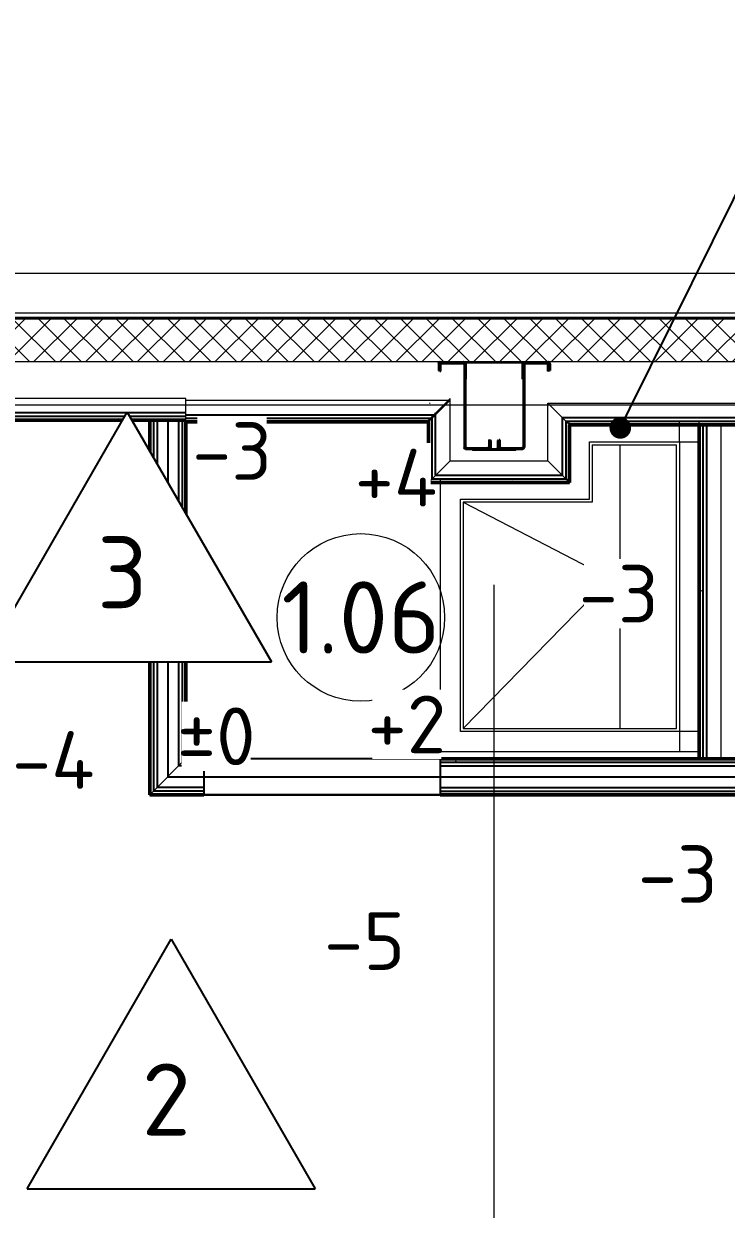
# Model space of a CAD drawing. Header units: metres. Extents: x -7665 to -5405, y -4871 to -3608.
# Drawn here: x -5512.019 to -5509.581, y -4856.671 to -4852.559 of the extents above; entities that cross this region are included whole.
import ezdxf
from ezdxf import colors
from ezdxf.entities.mleader import LeaderData, LeaderLine
from ezdxf.enums import TextEntityAlignment as Align
from ezdxf.math import Vec2, Vec3

# ---------------------------------------------------------------- set-up
doc = ezdxf.new("R2010")
doc.units = ezdxf.units.M
doc.linetypes.add('_ШТР__3__1_5_', pattern=[4.5, 3, -1.5])
doc.linetypes.add('Xref_level ST-8$0$DASHDOT', pattern=[25.4, 12.7, -6.35, 0, -6.35])
for name, color, linetype in [('01', 123, 'Continuous'), ('A-Wall', 113, 'Continuous'), ('Part', 7, 'Continuous'), ('высотные отклонения', 7, 'Continuous'), ('Лестницы', 7, 'Continuous'), ('Стены ГКЛ (графика)', 7, 'Continuous')]:
    doc.layers.add(name, color=color, linetype=linetype)
for name, color, linetype, lineweight in [('_4-3_ маркировка на кладочных планах АР', 7, 'Continuous', 0), ('S-WALL-PATT', 7, 'Continuous', 0), ('Выноски', 7, 'Continuous', 15), ('Обобщенные модели', 7, 'Continuous', 18), ('ОСИ', 250, 'Xref_level ST-8$0$DASHDOT', 5), ('Цоколь', 252, 'Continuous', 18)]:
    doc.layers.add(name, color=color, linetype=linetype, lineweight=lineweight)
doc.layers.add('_5-1_Площадь помещений', color=2, linetype='Continuous', lineweight=30, plot=False)
doc.layers.add('ГКЛ (контур)', color=255, linetype='Continuous', plot=False)
doc.layers.add('ГКЛ Откосы (контур)', color=7, linetype='Continuous', plot=False)
doc.layers.add('Сантехнические приборы', color=7, linetype='Continuous', lineweight=18, true_color=0x0080c0)
doc.styles.add('PDF ISOCPEUR Italic', font='isocpeui.ttf')
doc.styles.add('Норм 2.5', font='isocpeur.ttf', dxfattribs={"height": 2.5})
pattern_1 = [(0, (12, 6), (3, 300), [3, -300]), (10, (108, 12), (-49.14003004104248, 295.9632704366632), [2.999999999999999, -299.9999999999998]), (20, (54, 78), (-99.78696513534288, 282.9338466657496), [3, -300]), (29.99999999999999, (120, 126), (-147.4019237886467, 261.3076211353316), [3, -300]), (40, (42.00000000000001, 144), (-190.5381495766049, 231.741695764753), [2.999999999999999, -299.9999999999998]), (49.99999999999999, (66, 216), (-227.8849701066338, 195.1344162353187), [3, -300]), (59.99999999999999, (24, 270), (-258.3076211353316, 152.5980762113534), [3, -300]), (70, (120, 264), (-280.8817258057955, 105.4251208600584), [2.999999999999999, -299.9999999999998]), (80, (192, 276), (-294.9213813706616, 55.04887655911575), [2.999999999999999, -299.9999999999998]), (90, (228, 204), (-300, 3.000000000000018), [3, -300]), (99.99999999999997, (288, 198), (-295.9632704366632, -49.14003004104247), [3, -299.9999999999999]), (110, (288, 90), (-282.9338466657496, -99.78696513534288), [3, -300]), (120, (234, 54), (-261.3076211353316, -147.4019237886466), [2.999999999999999, -299.9999999999998]), (130, (150, 72), (-231.741695764753, -190.5381495766049), [3, -300]), (140, (204, 126), (-195.1344162353188, -227.8849701066338), [3, -300]), (150, (150, 180), (-152.5980762113533, -258.3076211353316), [3, -300]), (160.0000000000001, (276, 12), (-105.4251208600585, -280.8817258057954), [3, -300])]

# ---------------------------------------------------------------- blocks, each defined once
blk = doc.blocks.new('*U74')
at = {"layer": 'A-Wall', "linetype": 'Continuous', "lineweight": 18}
h = blk.add_hatch(dxfattribs=at)
h.set_pattern_fill('GENERAL_TEXTURE', color=30, scale=300, style=0, pattern_type=2)
h.set_pattern_definition(pattern_1)
h.paths.add_polyline_path([(12.5, 0), (12.5, -12.5), (530.7155004115775, -12.5), (530.7155004115775, 0)], flags=0)
at = {"layer": 'A-Wall', "color": 30, "linetype": 'Continuous', "lineweight": 50}
blk.add_line((0.8847013400118158, -1.347017690507073), (1765.061103408709, -1.347017690507073), dxfattribs=at)
at = {"layer": 'A-Wall', "color": 11, "linetype": 'Continuous', "lineweight": 25}
for p, q in [((0.8847013400118158, -13.84701769050707), (1777.561103408709, -13.84701769050707)), ((0.8847013400118158, -26.34701769050707), (1790.061103408709, -26.34701769050707))]:
    blk.add_line(p, q, dxfattribs=at)
at = {"layer": 'A-Wall', "color": 8, "linetype": 'Continuous', "lineweight": 0}
blk.add_line((0.8847013400118158, -76.34701769050706), (1840.061103408709, -76.34701769050707), dxfattribs=at)
for points in [[(0.8847013400118158, -1.347017690507073), (0.8847013400118158, -76.34701769050706)], [(1840.061103408709, -76.34701769050707), (1765.061103408709, -1.347017690507073)]]:
    blk.add_lwpolyline(points, dxfattribs=at)
blk = doc.blocks.new('Колонна К2')
at = {"layer": 'Part'}
for p, q in [((-105, 146), (-104.9338393723592, 146.9250464488287)), ((-105, -141), (-105, 146)), ((-102.4529647831805, 146.5683505327906), (-102.5, 145.9107122735586)), ((-102.5, -141.0892877264414), (-102.5, 145.9107122735586)), ((-102.5, 143.5892877264414), (-102.440160356462, 144.4259552691365)), ((-102.5, -143.4107122735586), (-102.5, 143.5892877264414)), ((-99.95928576774895, 144.0692593530985), (-100, 143.5)), ((-100, -143.5), (-100, 143.5)), ((-100, -140.0001452717697), (-100, 139.9998547282303)), ((-99.42504644859582, 152.4338393722428), (-98.5, 152.5)), ((-98.41071227332577, 150), (-99.06835053255782, 149.9529647834133)), ((-98.5, 152.5), (-17.5, 152.5)), ((-98.41071227332577, 150), (-17.58928772620857, 150)), ((-96.92595526902005, 149.9401603563456), (-96.08928772620857, 150)), ((-96, 147.5), (-96.56925935298204, 147.4592857675161)), ((-96.08928772620857, 150), (-22.91071227332577, 150)), ((-96, 147.5), (-23, 147.5)), ((-22.43074064701796, 147.4592857675161), (-23, 147.5)), ((-22.91071227332577, 150), (-22.07404473097995, 149.9401603563456)), ((-19, 143.5), (-19.04071423225105, 144.0692593530985)), ((-19, 120), (-19, 143.5)), ((-16.93164946697652, 149.9529647834133), (-17.58928772620857, 150)), ((-17.5, 152.5), (-16.57495355140418, 152.4338393722428)), ((-16.559839643538, 144.4259552691365), (-16.5, 143.5892877264414)), ((-16.5, 120), (-16.5, 143.5892877264414)), ((-13.5, 145.9107122735586), (-13.54703521635383, 146.5683505327906)), ((-13.5, 122.5), (-13.5, 145.9107122735586)), ((-11.06616062764078, 146.9250464488287), (-11, 146)), ((-11, 146), (-11, 122.5)), ((11, 146), (11.06616062764078, 146.9250464488287)), ((11, 122.5), (11, 146)), ((13.54703521681949, 146.5683505327906), (13.5, 145.9107122735586)), ((13.5, 145.9107122735586), (13.5, 122.5)), ((16.5, 143.5892877264414), (16.559839643538, 144.4259552691365)), ((16.5, 120), (16.5, 143.5892877264414)), ((16.57495355140418, 152.4338393722428), (17.5, 152.5)), ((17.58928772667423, 150), (16.93164946744218, 149.9529647834133)), ((17.5, 152.5), (98.5, 152.5)), ((17.58928772667423, 150), (98.41071227379143, 150)), ((19.04071423271671, 144.0692593530985), (19, 143.5)), ((19, 120), (19, 143.5)), ((22.07404473097995, 149.9401603563456), (22.91071227379143, 150)), ((23, 147.5), (22.43074064701796, 147.4592857675161)), ((22.91071227379143, 150), (96.08928772667423, 150)), ((23, 147.5), (96, 147.5)), ((96.56925935298204, 147.4592857675161), (96, 147.5)), ((96.08928772667423, 150), (96.92595526902005, 149.9401603563456)), ((99.06835053302348, 149.9529647834133), (98.41071227379143, 150)), ((98.5, 152.5), (99.42504644859582, 152.4338393722428)), ((100, 143.5), (99.95928576774895, 144.0692593530985)), ((100, -143.5), (100, 143.5)), ((100, -140.0001452717697), (100, 139.9998547282303)), ((102.440160356462, 144.4259552691365), (102.5, 143.5892877264414)), ((102.5, 145.9107122735586), (102.4529647836462, 146.5683505327906)), ((102.5, -141.0892877264414), (102.5, 145.9107122735586)), ((102.5, -143.4107122735586), (102.5, 143.5892877264414)), ((104.9338393723592, 146.9250464488287), (105, 146)), ((105, -141), (105, 146)), ((-19, 120), (-16.5, 120)), ((-11, 122.5), (-13.5, 122.5)), ((13.5, 122.5), (11, 122.5)), ((19, 120), (16.5, 120)), ((-194, -143.5), (-194, -120)), ((-194, -120), (-191.5, -120)), ((-191.5, -120), (-191.5, -143.4107122735586)), ((-188.5, -117.5), (-186, -117.5)), ((-188.5, -141.0892877264414), (-188.5, -117.5)), ((-186, -117.5), (-186, -141)), ((-100, -143.5), (-100, -89.93383938604177)), ((-100, -89.93383938604177), (-97.5, -89.93383938604177)), ((-97.5, -89.93383938604177), (-97.47648239159025, -143.7395314031746)), ((97.5, -89.93383938604177), (97.47648239159025, -143.7395314031746)), ((100, -89.93383938604177), (97.5, -89.93383938604177)), ((100.0330803138204, -143.9625232244143), (100, -89.93383938604177)), ((188.5, -117.5), (186, -117.5)), ((186, -117.5), (186, -141)), ((188.5, -141.0892877264414), (188.5, -117.5)), ((191.5, -120), (191.5, -120)), ((191.5, -120), (191.5, -120)), ((191.5, -143.4107122735586), (191.5, -120)), ((191.5, -120), (194, -120)), ((194, -143.5), (194, -120)), ((-193.9338393723592, -144.4250464488287), (-194, -143.5)), ((-191.5, -143.4107122735586), (-191.4529647831805, -144.0683505327906)), ((-188.440160356462, -141.9259552691365), (-188.5, -141.0892877264414)), ((-187.5, -150), (-188.4250464485958, -149.9338393722428)), ((-188.0683505325578, -147.4529647834133), (-187.4107122733258, -147.5)), ((-187.5, -150), (-106.5, -150)), ((-187.4107122733258, -147.5), (-106.5892877262086, -147.5)), ((-186, -141), (-185.9592857672833, -141.5692593530985)), ((-182.0892877262086, -147.5), (-182.9259552690201, -147.4401603563456)), ((-182.569259352982, -144.9592857675161), (-182, -145)), ((-182.0892877262086, -147.5), (-108.9107122733258, -147.5)), ((-182, -145), (-109, -145)), ((-109, -145), (-108.430740647018, -144.9592857675161)), ((-108.0740447309799, -147.4401603563456), (-108.9107122733258, -147.5)), ((-106.5892877262086, -147.5), (-105.9316494669765, -147.4529647834133)), ((-105.5749535514042, -149.9338393722428), (-106.5, -150)), ((-105.040714232251, -141.5692593530985), (-105, -141)), ((-102.5, -141.0892877264414), (-102.559839643538, -141.9259552691365)), ((-102.5470352163538, -144.0683505327906), (-102.5, -143.4107122735586)), ((-99.93383937235922, -144.4250464488287), (-100, -143.5)), ((-97.5, -143.4107122735586), (-97.4529647831805, -144.0683505327906)), ((-94.42504644854769, -149.9338393722575), (94.42504644854789, -149.9338393722575)), ((-94.06835053264085, -147.4529647834324), (94.06835053264102, -147.4529647834324)), ((97.5, -143.4107122735586), (97.4529647831805, -144.0683505327906)), ((99.93383937235922, -144.4250464488287), (100, -143.5)), ((100.0661606276408, -144.4250464488287), (100, -143.5)), ((102.559839643538, -141.9259552691365), (102.5, -141.0892877264414)), ((102.5, -143.4107122735586), (102.5470352168195, -144.0683505327906)), ((105, -141), (105.0407142327167, -141.5692593530985)), ((106.5, -150), (105.5749535514042, -149.9338393722428)), ((105.9316494674422, -147.4529647834133), (106.5892877266742, -147.5)), ((106.5, -150), (187.5, -150)), ((106.5892877266742, -147.5), (187.4107122737914, -147.5)), ((108.9107122737914, -147.5), (108.0740447309799, -147.4401603563456)), ((108.430740647018, -144.9592857675161), (109, -145)), ((108.9107122737914, -147.5), (182.0892877266742, -147.5)), ((109, -145), (182, -145)), ((182, -145), (182.569259352982, -144.9592857675161)), ((182.9259552690201, -147.4401603563456), (182.0892877266742, -147.5)), ((185.959285767749, -141.5692593530985), (186, -141)), ((187.4107122737914, -147.5), (188.0683505330235, -147.4529647834133)), ((188.4250464485958, -149.9338393722428), (187.5, -150)), ((188.5, -141.0892877264414), (188.440160356462, -141.9259552691365)), ((191.4529647836462, -144.0683505327906), (191.5, -143.4107122735586)), ((194, -143.5), (193.9338393723592, -144.4250464488287))]:
    blk.add_line(p, q, dxfattribs=at)
blk.add_lwpolyline([(-74.99999999999999, 152.5), (-74.99999999999999, 154.5), (74.99999999999999, 154.5), (74.99999999999999, 152.5), (-74.99999999999999, 152.5)], dxfattribs=at)
for centre, radius, start, end in [((-98.5, 146), 6.499999999995562, 98.18181817978395, 171.8181818202161), ((-98.5, 146), 3.993614015769151, 98.18181817978395, 171.8181818202161), ((-96, 143.5), 6.506385984226687, 98.18181817978395, 171.8181818202161), ((-96, 143.5), 3.999999999991231, 98.18181817978395, 171.8181818202161), ((-23, 143.5), 3.999999999987617, 8.181818179783926, 81.81818182021608), ((-23, 143.5), 6.50638598422186, 8.181818179783926, 81.81818182021608), ((-17.5, 146), 3.993614015776985, 8.181818179783926, 81.81818182021608), ((-17.5, 146), 6.499999999989522, 8.181818179783926, 81.81818182021608), ((17.5, 146), 6.499999999999175, 98.18181817978395, 171.8181818202161), ((17.5, 146), 3.993614015773978, 98.18181817978395, 171.8181818202161), ((23, 143.5), 6.506385984229692, 98.18181817978395, 171.8181818202161), ((23, 143.5), 3.999999999996058, 98.18181817978395, 171.8181818202161), ((96, 143.5), 3.999999999996058, 8.181818179783926, 81.81818182021608), ((96, 143.5), 6.506385984231515, 8.181818179783926, 81.81818182021608), ((98.5, 146), 3.993614015764325, 8.181818179783926, 81.81818182021608), ((98.5, 146), 6.499999999989522, 8.181818179783926, 81.81818182021608), ((-187.5, -143.5), 6.499999999998569, 188.1818181797839, 261.8181818202161), ((-187.5, -143.5), 3.993614015776985, 188.1818181797839, 261.8181818202161), ((-182, -141), 6.506385984230301, 188.1818181797839, 261.8181818202161), ((-182, -141), 3.999999999987617, 188.1818181797839, 261.8181818202161), ((-109, -141), 3.999999999991231, 278.1818181797839, 351.8181818202161), ((-109, -141), 6.506385984226687, 278.1818181797839, 351.8181818202161), ((-106.5, -143.5), 3.993614015769151, 278.1818181797839, 351.8181818202161), ((-106.5, -143.5), 6.499999999999782, 278.1818181797839, 351.8181818202161), ((-93.5, -143.5), 6.499999999998569, 188.181818179784, 261.8181818202164), ((-93.5, -143.5), 3.993614015776985, 188.181818179784, 261.8181818202164), ((93.5, -143.5), 3.993614015776985, 278.1818181797836, 351.8181818202161), ((93.5, -143.5), 6.499999999998569, 278.1818181797836, 351.8181818202161), ((106.5, -143.5), 6.499999999993742, 188.1818181797839, 261.8181818202161), ((106.5, -143.5), 3.993614015764325, 188.1818181797839, 261.8181818202161), ((109, -141), 6.506385984231515, 188.1818181797839, 261.8181818202161), ((109, -141), 3.999999999996058, 188.1818181797839, 261.8181818202161), ((182, -141), 4.000000000000884, 278.1818181797839, 351.8181818202161), ((182, -141), 6.506385984222467, 278.1818181797839, 351.8181818202161), ((187.5, -143.5), 3.993614015778804, 278.1818181797839, 351.8181818202161), ((187.5, -143.5), 6.499999999999782, 278.1818181797839, 351.8181818202161)]:
    blk.add_arc(centre, radius, start, end, dxfattribs=at)
blk = doc.blocks.new('*U40')
at = {"layer": 'S-WALL-PATT', "lineweight": 0, "true_color": 0x636466}
h = blk.add_hatch(dxfattribs=at)
h.set_pattern_fill('ANSI37', color=251, scale=20)
h.set_pattern_definition([(45, (0, 0), (-44.90128060534577, 44.90128060534577), []), (135, (0, 0), (-44.90128060534577, -44.90128060534576), [])])
h.paths.add_polyline_path([(-150, 0), (0, 1.4210854715202e-14), (0, 6349.999999999998), (-150, 6349.999999999998)])
at = {"color": 0}
blk.add_lwpolyline([(-150, 0), (0, 0), (0, 6349.999999999998), (-150, 6349.999999999998)], close=True, dxfattribs=at)
blk = doc.blocks.new('*U23')
at = {"layer": 'A-Wall', "linetype": 'Continuous', "lineweight": 18}
h = blk.add_hatch(dxfattribs=at)
h.set_pattern_fill('GENERAL_TEXTURE', color=30, scale=300, style=0, pattern_type=2)
h.set_pattern_definition(pattern_1)
h.paths.add_polyline_path([(12.5, 0), (12.5, -12.5), (530.7155004115775, -12.5), (530.7155004115775, 0)], flags=0)
at = {"layer": 'A-Wall', "color": 172, "linetype": 'Continuous', "lineweight": 50}
for p, q in [((0, 0), (1174, 4.645657595987854e-14)), ((0, -125), (1299, -125))]:
    blk.add_line(p, q, dxfattribs=at)
at = {"layer": 'A-Wall', "color": 11, "linetype": 'Continuous', "lineweight": 25}
for p, q in [((0, -12.5), (1186.5, -12.49999999999995)), ((0, -25), (1199, -24.99999999999995)), ((0, -100), (1274, -99.99999999999996)), ((0, -112.5), (1286.5, -112.5))]:
    blk.add_line(p, q, dxfattribs=at)
at = {"layer": 'A-Wall', "color": 8, "linetype": 'Continuous', "lineweight": 0}
blk.add_lwpolyline([(1299, -125), (1174, 3.224572124467654e-14)], dxfattribs=at)
blk = doc.blocks.new('*U24')
at = {"layer": 'A-Wall', "linetype": 'Continuous', "lineweight": 18}
h = blk.add_hatch(dxfattribs=at)
h.set_pattern_fill('GENERAL_TEXTURE', color=30, scale=300, style=0, pattern_type=2)
h.set_pattern_definition(pattern_1)
h.paths.add_polyline_path([(12.5, 0), (12.5, -12.5), (530.7155004115775, -12.5), (530.7155004115775, 0)], flags=0)
at = {"layer": 'A-Wall', "color": 172, "linetype": 'Continuous', "lineweight": 50}
for p, q in [((1117.144251429476, 5.772936237449956e-14), (1179.965813719202, 4.676486436722958e-14)), ((1117.144251429476, -124.9999999999999), (1304.965813719202, -125))]:
    blk.add_line(p, q, dxfattribs=at)
at = {"layer": 'A-Wall', "color": 11, "linetype": 'Continuous', "lineweight": 25}
for p, q in [((1117.144251429476, -12.49999999999994), (1192.465813719202, -12.49999999999995)), ((1117.144251429476, -24.99999999999994), (1204.965813719202, -24.99999999999995)), ((1117.144251429476, -99.99999999999994), (1279.965813719202, -99.99999999999996)), ((1117.144251429476, -112.4999999999999), (1292.465813719202, -112.5))]:
    blk.add_line(p, q, dxfattribs=at)
at = {"layer": 'A-Wall', "color": 8, "linetype": 'Continuous', "lineweight": 0}
blk.add_lwpolyline([(1304.965813719202, -125), (1179.965813719202, 3.255400965202758e-14)], dxfattribs=at)
blk = doc.blocks.new('*U25')
at = {"layer": 'A-Wall', "linetype": 'Continuous', "lineweight": 18}
h = blk.add_hatch(dxfattribs=at)
h.set_pattern_fill('GENERAL_TEXTURE', color=30, scale=300, style=0, pattern_type=2)
h.set_pattern_definition(pattern_1)
h.paths.add_polyline_path([(12.5, 0), (12.5, -12.5), (530.7155004115775, -12.5), (530.7155004115775, 0)], flags=0)
at = {"layer": 'A-Wall', "color": 172, "linetype": 'Continuous', "lineweight": 50}
for p, q in [((-6.084907054898876, 0), (2331.923586368561, 0)), ((-6.084907054898876, -125), (2331.923586368561, -125))]:
    blk.add_line(p, q, dxfattribs=at)
at = {"layer": 'A-Wall', "color": 11, "linetype": 'Continuous', "lineweight": 25}
for p, q in [((-6.084907054898876, -12.5), (2331.923586368561, -12.5)), ((-6.084907054898876, -25), (2331.923586368561, -25)), ((-6.084907054898876, -100), (2331.923586368561, -100)), ((-6.084907054898876, -112.5), (2331.923586368561, -112.5))]:
    blk.add_line(p, q, dxfattribs=at)
at = {"layer": 'A-Wall', "color": 8, "linetype": 'Continuous', "lineweight": 0}
blk.add_lwpolyline([(2331.923586368561, 0), (2331.923586368561, -125)], dxfattribs=at)
blk = doc.blocks.new('*U32')
at = {"layer": 'A-Wall', "linetype": 'Continuous', "lineweight": 18}
h = blk.add_hatch(dxfattribs=at)
h.set_pattern_fill('GENERAL_TEXTURE', color=30, scale=300, style=0, pattern_type=2)
h.set_pattern_definition(pattern_1)
h.paths.add_polyline_path([(12.5, 0), (12.5, -12.5), (530.7155004115775, -12.5), (530.7155004115775, 0)], flags=0)
at = {"layer": 'A-Wall', "color": 114, "linetype": 'Continuous', "lineweight": 50}
blk.add_line((0.8847013400118158, -1.347017690507073), (842.7082992713149, -1.347017690507073), dxfattribs=at)
at = {"layer": 'A-Wall', "color": 11, "linetype": 'Continuous', "lineweight": 25}
for p, q in [((0.8847013400118158, -13.84701769050707), (855.2082992713149, -13.84701769050707)), ((0.8847013400118158, -26.34701769050707), (867.7082992713149, -26.34701769050707))]:
    blk.add_line(p, q, dxfattribs=at)
at = {"layer": 'A-Wall', "color": 8, "linetype": 'Continuous', "lineweight": 0}
blk.add_line((0.8847013400118158, -76.34701769050706), (917.7082992713149, -76.34701769050707), dxfattribs=at)
for points in [[(0.8847013400118158, -1.347017690507073), (0.8847013400118158, -76.34701769050706)], [(917.7082992713149, -76.34701769050707), (842.7082992713149, -1.347017690507073)]]:
    blk.add_lwpolyline(points, dxfattribs=at)
blk = doc.blocks.new('*U33')
at = {"layer": 'A-Wall', "linetype": 'Continuous', "lineweight": 18}
h = blk.add_hatch(dxfattribs=at)
h.set_pattern_fill('GENERAL_TEXTURE', color=30, scale=300, style=0, pattern_type=2)
h.set_pattern_definition(pattern_1)
h.paths.add_polyline_path([(12.5, 0), (12.5, -12.5), (530.7155004115775, -12.5), (530.7155004115775, 0)], flags=0)
at = {"layer": 'A-Wall', "color": 114, "linetype": 'Continuous', "lineweight": 50}
blk.add_line((0.8847013400118158, -1.347017690507073), (216.8847013400118, -1.347017690507073), dxfattribs=at)
at = {"layer": 'A-Wall', "color": 11, "linetype": 'Continuous', "lineweight": 25}
for p, q in [((13.38470134001181, -13.84701769050707), (229.3847013400118, -13.84701769050707)), ((25.88470134001181, -26.34701769050707), (241.8847013400118, -26.34701769050707))]:
    blk.add_line(p, q, dxfattribs=at)
at = {"layer": 'A-Wall', "color": 8, "linetype": 'Continuous', "lineweight": 0}
blk.add_line((75.8847013400118, -76.34701769050707), (291.8847013400118, -76.34701769050707), dxfattribs=at)
for points in [[(75.8847013400118, -76.34701769050707), (0.8847013400118158, -1.347017690507073)], [(291.8847013400118, -76.34701769050707), (216.8847013400118, -1.347017690507073)]]:
    blk.add_lwpolyline(points, dxfattribs=at)
blk = doc.blocks.new('*U34')
at = {"layer": 'A-Wall', "linetype": 'Continuous', "lineweight": 18}
h = blk.add_hatch(dxfattribs=at)
h.set_pattern_fill('GENERAL_TEXTURE', color=30, scale=300, style=0, pattern_type=2)
h.set_pattern_definition(pattern_1)
h.paths.add_polyline_path([(12.5, 0), (12.5, -12.5), (530.7155004115775, -12.5), (530.7155004115775, 0)], flags=0)
at = {"layer": 'A-Wall', "color": 114, "linetype": 'Continuous', "lineweight": 50}
blk.add_line((0.8847013400118158, -1.347017690507073), (490.8847013400116, -1.347017690507073), dxfattribs=at)
at = {"layer": 'A-Wall', "color": 11, "linetype": 'Continuous', "lineweight": 25}
for p, q in [((13.38470134001181, -13.84701769050707), (478.3847013400116, -13.84701769050707)), ((25.88470134001181, -26.34701769050707), (465.8847013400116, -26.34701769050707))]:
    blk.add_line(p, q, dxfattribs=at)
at = {"layer": 'A-Wall', "color": 8, "linetype": 'Continuous', "lineweight": 0}
blk.add_line((75.8847013400118, -76.34701769050707), (415.8847013400116, -76.34701769050707), dxfattribs=at)
for points in [[(75.8847013400118, -76.34701769050707), (0.8847013400118158, -1.347017690507073)], [(415.8847013400116, -76.34701769050707), (490.8847013400116, -1.347017690507073)]]:
    blk.add_lwpolyline(points, dxfattribs=at)
blk = doc.blocks.new('*U35')
at = {"layer": 'A-Wall', "linetype": 'Continuous', "lineweight": 18}
h = blk.add_hatch(dxfattribs=at)
h.set_pattern_fill('GENERAL_TEXTURE', color=30, scale=300, style=0, pattern_type=2)
h.set_pattern_definition(pattern_1)
h.paths.add_polyline_path([(12.5, 0), (12.5, -12.5), (530.7155004115775, -12.5), (530.7155004115775, 0)], flags=0)
at = {"layer": 'A-Wall', "color": 114, "linetype": 'Continuous', "lineweight": 50}
blk.add_line((0.8847013400118158, -1.347017690507073), (200.8847014591047, -1.347017690507073), dxfattribs=at)
at = {"layer": 'A-Wall', "color": 11, "linetype": 'Continuous', "lineweight": 25}
for p, q in [((13.38470134001181, -13.84701769050707), (213.3847014591047, -13.84701769050707)), ((25.88470134001181, -26.34701769050707), (225.8847014591047, -26.34701769050707))]:
    blk.add_line(p, q, dxfattribs=at)
at = {"layer": 'A-Wall', "color": 8, "linetype": 'Continuous', "lineweight": 0}
blk.add_line((75.8847013400118, -76.34701769050707), (275.8847014591047, -76.34701769050707), dxfattribs=at)
for points in [[(75.8847013400118, -76.34701769050707), (0.8847013400118158, -1.347017690507073)], [(275.8847014591047, -76.34701769050707), (200.8847014591047, -1.347017690507073)]]:
    blk.add_lwpolyline(points, dxfattribs=at)
blk = doc.blocks.new('*U36')
at = {"layer": 'A-Wall', "linetype": 'Continuous', "lineweight": 18}
h = blk.add_hatch(dxfattribs=at)
h.set_pattern_fill('GENERAL_TEXTURE', color=30, scale=300, style=0, pattern_type=2)
h.set_pattern_definition(pattern_1)
h.paths.add_polyline_path([(12.5, 0), (12.5, -12.5), (530.7155004115775, -12.5), (530.7155004115775, 0)], flags=0)
at = {"layer": 'A-Wall', "color": 11, "linetype": 'Continuous', "lineweight": 25}
for p, q in [((-24.11529865998818, -26.34701769050707), (2399.997220604, -26.34701769050707)), ((-11.61529865998818, -13.84701769050707), (2387.497220604, -13.84701769050707))]:
    blk.add_line(p, q, dxfattribs=at)
at = {"layer": 'A-Wall', "color": 114, "linetype": 'Continuous', "lineweight": 50}
blk.add_line((0.8847013400118158, -1.347017690507073), (2374.997220604, -1.347017690507073), dxfattribs=at)
at = {"layer": 'A-Wall', "color": 8, "linetype": 'Continuous', "lineweight": 0}
blk.add_line((-74.11529865998817, -76.34701769050707), (2449.997220604, -76.34701769050707), dxfattribs=at)
for points in [[(-74.11529865998817, -76.34701769050707), (0.8847013400118158, -1.347017690507073)], [(2449.997220604, -76.34701769050707), (2374.997220604, -1.347017690507073)]]:
    blk.add_lwpolyline(points, dxfattribs=at)
blk = doc.blocks.new('*U39')
at = {"layer": 'A-Wall', "linetype": 'Continuous', "lineweight": 18}
h = blk.add_hatch(dxfattribs=at)
h.set_pattern_fill('GENERAL_TEXTURE', color=30, scale=300, style=0, pattern_type=2)
h.set_pattern_definition(pattern_1)
h.paths.add_polyline_path([(12.5, 0), (12.5, -12.5), (530.7155004115775, -12.5), (530.7155004115775, 0)], flags=0)
at = {"layer": 'A-Wall', "color": 114, "linetype": 'Continuous', "lineweight": 50}
blk.add_line((-54.02678228119521, -1.347017690507073), (1104.100823872275, -1.347017690507073), dxfattribs=at)
at = {"layer": 'A-Wall', "color": 11, "linetype": 'Continuous', "lineweight": 25}
for p, q in [((-54.02678228119521, -13.84701769050707), (1104.100823872275, -13.84701769050707)), ((-54.02678228119521, -26.34701769050707), (1104.100823872275, -26.34701769050707))]:
    blk.add_line(p, q, dxfattribs=at)
at = {"layer": 'A-Wall', "color": 8, "linetype": 'Continuous', "lineweight": 0}
blk.add_line((-54.02678228119521, -76.34701769050707), (1104.100823872275, -76.34701769050707), dxfattribs=at)
for points in [[(-54.02678228119521, -1.347017690507073), (-54.02678228119521, -76.34701769050707)], [(1104.100823872275, -1.347017690507073), (1104.100823872275, -76.34701769050707)]]:
    blk.add_lwpolyline(points, dxfattribs=at)
blk = doc.blocks.new('*U180')
at = {"layer": 'Цоколь'}
for p, q in [((21889.99999999998, -9.094947017729282e-13), (0, 0)), ((21889.99999999998, -9.094947017729282e-13), (0, 0)), ((21889.99999999998, -2.588190451025184), (0, -2.588190451025184)), ((21889.99999999998, -5.485967929891558), (0, -5.485967929892468)), ((21889.99999999998, -19.86834022734274), (-9.094947017729282e-13, -19.86834022734365)), ((21889.99999999998, -158.0707920155728), (-9.094947017729282e-13, -158.0707920155728))]:
    blk.add_line(p, q, dxfattribs=at)
blk = doc.blocks.new('поддон из плитки')
at = {"layer": 'Сантехнические приборы', "color": 7}
for p, q in [((466.2175894281827, 919.3649703855626), (14.95488642342389, 919.3649703854462)), ((397.1472723917104, 849.3649703855626), (397.1472723917104, 919.3649703855626)), ((467.1472723917104, -225.2279827838065), (466.2175894281827, 919.3649703855626)), ((84.95488642342389, 849.3649703854462), (397.1472723917104, 849.3649703855626)), ((84.95488642388955, 650.0112165870378), (84.95488642342389, 849.3649703855626)), ((84.95488642295823, 650.0112165870378), (84.95488642342389, 849.3649703854462)), ((94.95488642342389, 839.3649703854462), (94.95488642342389, 640.0112165871542)), ((94.95488642342389, 839.3649703854462), (387.1472723921761, 839.3649703855626)), ((387.1472723917104, -145.2279827838065), (387.1472723917104, 839.3649703855626)), ((397.1472723917104, 849.3649703855626), (467.1472723917104, 849.3649703855626)), ((397.1472723917104, 849.3649703855626), (397.1472723917104, -155.2279827838065)), ((-432.8527276082896, 720.0112165870378), (-432.8527276082896, -155.2279827838065)), ((397.1472723917104, 674.7720172161935), (397.1472723917104, 604.7720172161935)), ((-362.8527276082896, -155.2279827838065), (-362.8527276082896, 650.0112165870378)), ((-362.8527276082896, 650.0112165870378), (84.95488642342389, 650.0112165870378)), ((-352.8527276078239, 640.0112165871542), (-352.8527276082896, -145.2279827838065)), ((94.95488642342389, 640.0112165871542), (-352.8527276078239, 640.0112165871542)), ((-432.8527276082896, -155.2279827838065), (-432.8527276082896, -225.2279827838065)), ((397.1472723917104, -155.2279827838065), (-362.8527276082896, -155.2279827838065)), ((-352.8527276082896, -145.2279827838065), (387.1472723917104, -145.2279827838065)), ((397.1472723917104, -155.2279827838065), (397.1472723917104, -225.2279827838065)), ((467.1472723917104, -155.2279827838065), (397.1472723917104, -155.2279827838065)), ((-432.8527276082896, -225.2279827838065), (-362.8527276082896, -225.2279827838065)), ((-362.8527276082896, -225.2279827838065), (467.1472723917104, -225.2279827838065))]:
    blk.add_line(p, q, dxfattribs=at)
for points in [[(-432.8527276082896, 720.0112165871542), (14.95488642342389, 720.0112165871542), (14.95488642342389, 919.3649703855626)], [(91.64274785692305, 409.5064628126152), (191.6427478569231, 409.5064628126152), (191.6427478569231, 309.5064628126152), (91.64274785692305, 309.5064628126152), (91.64274785692305, 409.5064628126152)]]:
    blk.add_lwpolyline(points, dxfattribs=at)
at = {"layer": 'Сантехнические приборы', "color": 7, "transparency": 33554623}
for points in [[(191.6427478569231, 409.5064628126152), (191.6427478569231, 839.3649703854848)], [(-352.8527276078239, 640.0112165865188), (91.64274785692305, 409.5064628126152)], [(91.64274785692305, 309.5064628126152), (-352.833516312564, -145.2126919345671)], [(191.6427478569231, -145.2279827838065), (191.6427478569231, 309.5064628126152)]]:
    blk.add_lwpolyline(points, dxfattribs=at)
blk = doc.blocks.new('_Dot')
at = {"color": 0, "linetype": 'ByBlock', "lineweight": -2}
blk.add_line((-0.5, 0), (-1, 0), dxfattribs=at)
at = {"color": 0, "linetype": 'ByBlock', "const_width": 0.5}
blk.add_lwpolyline([(-0.25, 0, 1), (0.25, 0, 1)], format="xyb", close=True, dxfattribs=at)
blk = doc.blocks.new('Номер_помещения')
blk.add_wipeout([(-5, 0), (0, 8.659999999999854), (5, 0)])
for p, q in [((-5, 0), (0, 8.659999999999854)), ((0, 8.659999999999854), (5, 0)), ((-5, 0), (5, 0))]:
    blk.add_line(p, q)
at = {"style": 'Норм 2.5'}
blk.add_attdef('НОМЕР', text='', height=2.5, dxfattribs=at).set_placement((-0.1712660301878657, 3.102129743254984), align=Align.MIDDLE_CENTER)
blk = doc.blocks.new('axis_name')
at = {"lineweight": 9}
blk.add_circle((0, 0), 2.907122088250071, dxfattribs=at)
at = {"style": 'Норм 2.5'}
blk.add_attdef('AXIS_NAME', text='', height=2.5, dxfattribs=at).set_placement((0, 0), align=Align.MIDDLE_CENTER)

msp = doc.modelspace()

# ---------------------------------------------------------------- linework, layer by layer
at = {"layer": '_5-1_Площадь помещений', "elevation": -0.0090000000000003}
msp.add_lwpolyline([(-5513.381938066628, -4857.611196469767), (-5513.381908196083, -4854.22199702036), (-5513.220938066629, -4854.22199702036), (-5513.220938066628, -4853.93399702036), (-5511.581761664559, -4853.93399702036), (-5511.581761664561, -4855.23299702036), (-5507.198933775124, -4855.233124628739), (-5507.198933775124, -4853.939997020359), (-5504.311464622511, -4853.939997020359), (-5504.311464622511, -4857.611381847582), (-5509.156444878635, -4857.611381847582), (-5509.156444878635, -4857.327081335324), (-5509.585444878635, -4857.327081335324), (-5509.585444878635, -4857.612081335562), (-5513.381938066628, -4857.612081335562)], dxfattribs=at)
at = {"layer": '_5-1_Площадь помещений'}
msp.add_lwpolyline([(-5511.45676166456, -4853.939997020359), (-5510.614938066628, -4853.939997020359), (-5510.614938066628, -4854.149997020359), (-5510.124938066629, -4854.14999702036), (-5510.124938066629, -4853.949997020241), (-5509.674776956953, -4853.949997022584), (-5509.674776956953, -4855.108124628739), (-5511.456761664561, -4855.10799702036), (-5511.45676166456, -4853.939997020359)], dxfattribs=at)
at = {"layer": 'ГКЛ (контур)'}
for points, elevation in [([(-5513.381938066628, -4857.611196469767), (-5513.381938066628, -4854.22199718453), (-5513.220938066629, -4854.22111231902), (-5513.220938066629, -4853.93399702036), (-5511.45676166456, -4853.93399702036)], -0.0090000000000003), ([(-5511.51926166456, -4853.93399702036), (-5511.519261664561, -4855.170531206641), (-5507.261433775124, -4855.170624628739), (-5507.261433775124, -4854.17699702036)], -0.00450000000000015)]:
    msp.add_lwpolyline(points, dxfattribs=dict(at, elevation=elevation))
at = {"layer": 'ГКЛ (контур)', "color": 94}
for points in [[(-5511.45676166456, -4853.939997020359), (-5510.614938066628, -4853.939997020359), (-5510.614938066628, -4854.149997020359), (-5510.124938066629, -4854.149997020359), (-5510.124938066629, -4853.949997020241), (-5507.750825547364, -4853.949997020241), (-5507.750825547364, -4854.17699702036), (-5507.200933775123, -4854.17699702036)], [(-5509.674776956953, -4853.949997022584), (-5509.674776956953, -4855.108124628739)]]:
    msp.add_lwpolyline(points, dxfattribs=at)
at = {"layer": 'ГКЛ Откосы (контур)'}
for points in [[(-5511.393940102271, -4855.108031206641), (-5511.393940102271, -4855.233031206641)], [(-5510.57394656105, -4855.108124628739), (-5510.57394656105, -4855.233124628739)]]:
    msp.add_lwpolyline(points, dxfattribs=at)
at = {"layer": 'Лестницы', "linetype": '_ШТР__3__1_5_', "lineweight": 30, "ltscale": 3}
for points in [[(-5511.393940102271, -4855.108031206641), (-5510.57394656105, -4855.108124628739)], [(-5511.393940102271, -4855.233031206641), (-5510.57394656105, -4855.233124628739)]]:
    msp.add_lwpolyline(points, dxfattribs=at)
at = {"layer": 'ОСИ'}
for p, q in [((-5510.386365646553, -4867.205464102768), (-5510.386365646553, -4852.559042681536)), ((-5481.991847919518, -4853.882081335562), (-5529.481643533391, -4853.882081335562))]:
    msp.add_line(p, q, dxfattribs=at)

# ---------------------------------------------------------------- block references
at = {"color": 1, "xscale": -0.001, "yscale": 0.001, "zscale": 0.001, "rotation": 180}
msp.add_blockref('Колонна К2', (-5510.386365646553, -4853.882081335562), dxfattribs=at)
at = {"xscale": 0.001, "yscale": 0.001, "zscale": 0.001, "rotation": 270}
msp.add_blockref('*U23', (-5511.456761664561, -4853.93399702036), dxfattribs=at)
at = {"color": 3, "xscale": 0.001, "yscale": 0.001, "zscale": 0.001}
msp.add_blockref('поддон из плитки', (-5510.141244419197, -4854.858409712824), dxfattribs=at)
at = {"yscale": 0.001, "zscale": 0.001}
for name, p, xscale in [('*U24', (-5510.276795850841, -4855.108031206641), -0.001), ('*U25', (-5510.567861653995, -4855.108124628739), 0.001)]:
    msp.add_blockref(name, p, dxfattribs=dict(at, xscale=xscale))
at = {"layer": '01', "xscale": 0.1, "yscale": 0.1, "zscale": 0.1}
msp.add_blockref('axis_name', (-5510.8493294802, -4854.618355053242, 20.652), dxfattribs=at).add_auto_attribs({'AXIS_NAME': '1.06'})
at = {"layer": 'Выноски', "xscale": -0.001, "yscale": 0.001, "zscale": 0.001, "rotation": 90}
msp.add_blockref('*U40', (-5507.496365646552, -4853.732081335562), dxfattribs=at)
at = {"layer": 'Обобщенные модели', "xscale": 0.001, "yscale": 0.001, "zscale": 0.001, "rotation": 180}
msp.add_blockref('*U180', (-5494.786365646552, -4853.582081335562), dxfattribs=at)
at = {"layer": 'Стены ГКЛ (графика)', "yscale": 0.001, "zscale": 0.001}
for name, p, xscale, rotation in [('*U33', (-5510.616285084319, -4854.1508817217, 0.0210000000000008), 0.001, 90.00000000000001), ('*U35', (-5510.123591048938, -4854.150881721699, 0.02100000000000159), -0.001, 270), ('*U74', (-5511.45587696322, -4853.93534403805), 0.001, 180), ('*U32', (-5511.4576463659, -4853.94134403805), -0.001, 180), ('*U36', (-5510.125822767968, -4853.951344037931, 0.02100000000000159), -0.001, 180), ('*U39', (-5509.676123974644, -4854.004023804866), -0.001, 90), ('*U34', (-5510.615822767969, -4854.15134403805, 0.0210000000000008), -0.001, 180)]:
    msp.add_blockref(name, p, dxfattribs=dict(at, xscale=xscale, rotation=rotation))

# ---------------------------------------------------------------- leaders
at = {"layer": '_4-3_ маркировка на кладочных планах АР'}
ml = msp.add_multileader_mtext('Standard', dxfattribs=at)
ml.set_content('Поддон душевой \\Pиз плитки', color=256, style='PDF ISOCPEUR Italic')
ml.set_leader_properties()
ml.set_arrow_properties(name='DOT')
ml.build(insert=Vec2(0, 0))
ml.multileader.update_dxf_attribs({"text_left_attachment_type": 6, "text_right_attachment_type": 6, "dogleg_length": 0.36, "arrow_head_size": 0.075})
ctx = ml.context
ctx.base_point, ctx.char_height, ctx.arrow_head_size, ctx.landing_gap_size, ctx.plane_origin = Vec3(-5509.420609340739, -4852.89437540216), 0.2, 0.075, 0.015, Vec3(-5509.94909624295, -4853.960833444103)
ctx.left_attachment, ctx.right_attachment = 6, 6
notes = []
notes.append((ctx, [(0, (1, 1, 0), (-5509.420969340739, -4852.89437540216), (1, 0), 0.00036, [(0, [(-5509.94909624295, -4853.960833444103)], 0, [])])]))
ctx.mtext.insert, ctx.mtext.flow_direction = Vec3(-5509.40560934074, -4852.65437540216), 5
for ctx, leaders in notes:
    for number, flags, end, landing, length, lines in leaders:
        leader = LeaderData()
        leader.index, (leader.has_last_leader_line, leader.has_dogleg_vector, leader.attachment_direction) = number, flags
        leader.last_leader_point, leader.dogleg_vector, leader.dogleg_length = Vec3(end), Vec3(landing), length
        for number, points, colour, breaks in lines:
            line = LeaderLine()
            line.index, line.vertices, line.color, line.breaks = number, Vec3.list(points), colors.encode_raw_color(colour), breaks
            leader.lines.append(line)
        ctx.leaders.append(leader)

# ---------------------------------------------------------------- next in the draw order: block references
at = {"layer": '01', "xscale": 0.1, "yscale": 0.1, "zscale": 0.1}
for p, values in [((-5511.659902150246, -4854.772192928991), {'НОМЕР': '3'}), ((-5511.5075303359, -4856.600463931281), {'НОМЕР': '2'})]:
    msp.add_blockref('Номер_помещения', p, dxfattribs=at).add_auto_attribs(values)

# ---------------------------------------------------------------- next in the draw order: texts
at = {"layer": 'высотные отклонения', "char_height": 0.2, "width": 0.2, "attachment_point": 5, "style": 'Норм 2.5', "bg_fill": 3, "box_fill_scale": 1.1, "bg_fill_color": 256, "bg_fill_true_color": 13158600, "bg_fill_transparency": 0}
for s, insert in [('+4', (-5510.727563506227, -4854.133643413918, 20.654)), ('-3', (-5509.954729046646, -4854.5360636071, 20.647)), ('+2', (-5510.689557458819, -4854.989206824986, 20.652)), ('±0', (-5511.351428285941, -4855.03051263984, 20.65)), ('-4', (-5511.917023876777, -4855.112880155922, 20.646)), ('-3', (-5509.749710252523, -4855.508645520905, 20.647)), ('-5', (-5510.836473908749, -4855.74064305431, 20.645))]:
    msp.add_mtext(s, dxfattribs=dict(at, insert=insert))

# ---------------------------------------------------------------- next in the draw order: texts
at = {"layer": 'высотные отклонения', "insert": (-5511.296604155502, -4854.041333395648, 20.647), "char_height": 0.2, "width": 0.2, "attachment_point": 5, "style": 'Норм 2.5', "bg_fill": 3, "box_fill_scale": 1.1, "bg_fill_color": 256, "bg_fill_true_color": 13158600, "bg_fill_transparency": 0}
msp.add_mtext('-3', dxfattribs=at)

doc.saveas('drawing.dxf')
